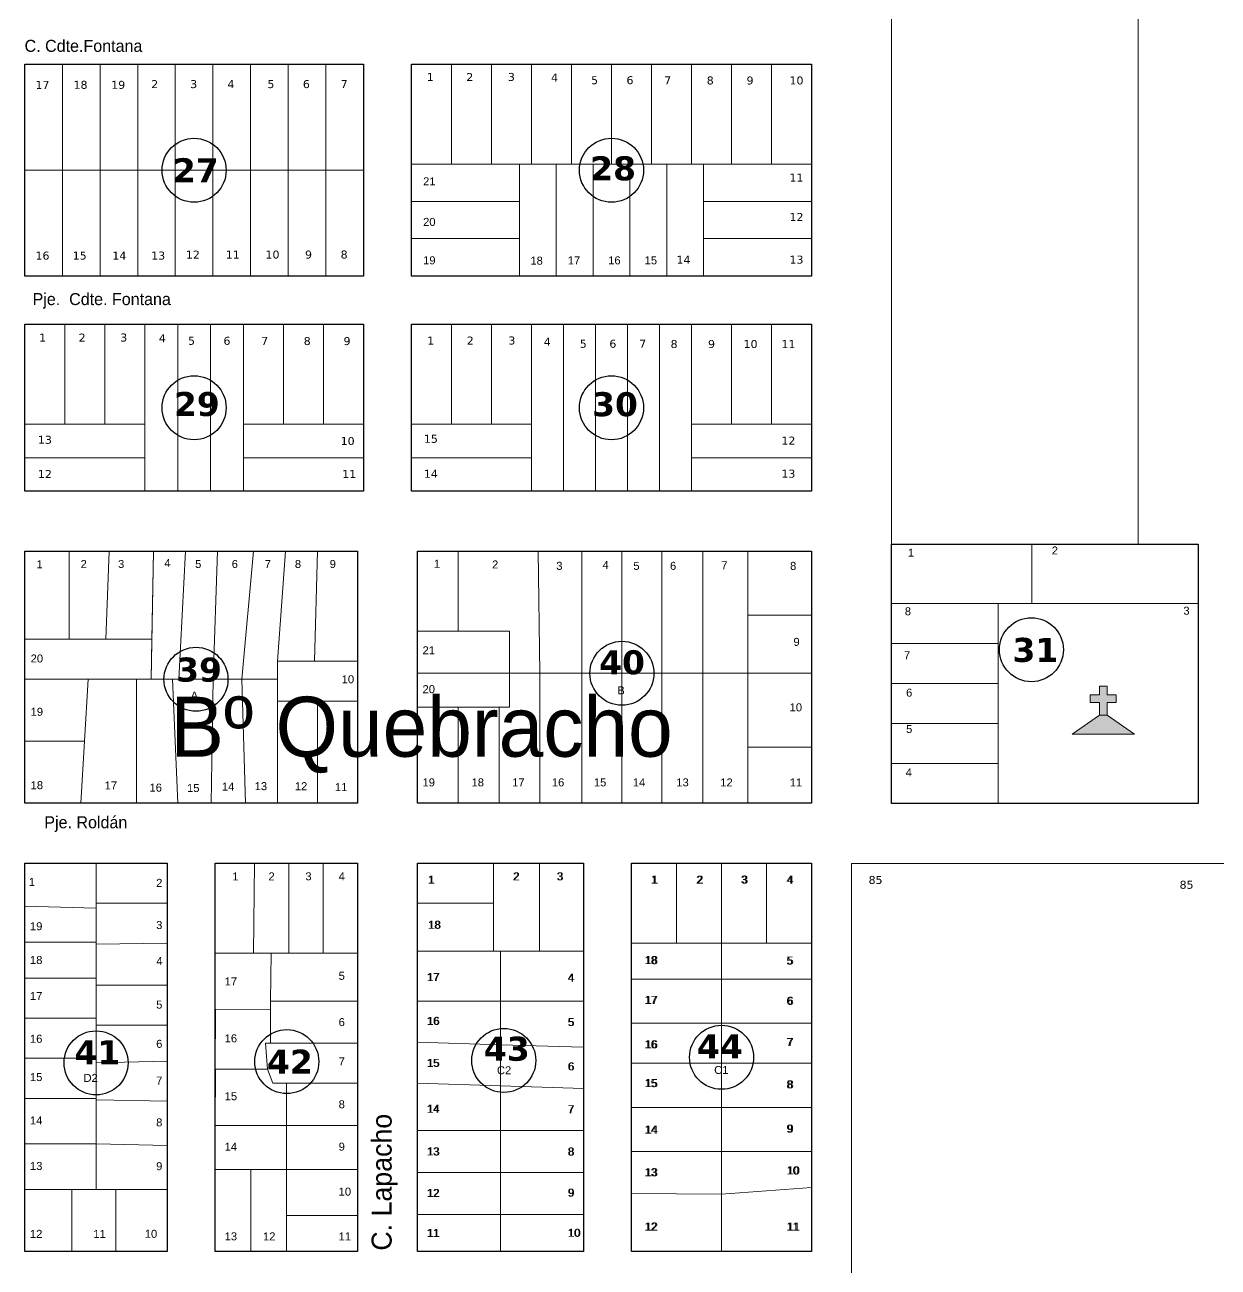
# Model space of a CAD drawing. Header units: millimetres. Extents: x 0 to 6558, y 60 to 10727.
# Drawn here: x 2370 to 2668.2, y 6726.2 to 7036.7 of the extents above; entities that cross this region are included whole.
import ezdxf

# ---------------------------------------------------------------- set-up
doc = ezdxf.new("R2010")
doc.units = ezdxf.units.MM
for name, color, linetype, lineweight in [('0 NOMBRE DE BARRIOS', 251, 'Continuous', 35), ('0 N° DE PARCELA', 255, 'Continuous', 25), ('0 SIG - PARCELAS', 252, 'Continuous', 18), ('EQUIPAMIENTOS', 10, 'Continuous', 18)]:
    doc.layers.add(name, color=color, linetype=linetype, lineweight=lineweight)
for name, color, linetype in [('0 NOMBRE DE CALLES', 255, 'Continuous'), ('0 N° DE MANZANA', 255, 'Continuous'), ('0 SIG - MANZANAS', 253, 'Continuous')]:
    doc.layers.add(name, color=color, linetype=linetype)
doc.styles.get("Standard").update_dxf_attribs({"font": 'arial.ttf'})
doc.styles.add('STYLE1', font='arial.ttf')

# ---------------------------------------------------------------- blocks, each defined once
blk = doc.blocks.new('IGLESIA')
at = {"linetype": 'Continuous'}
for points in [[(-4.8, 49.2), (-16.3, 49.2), (-16.3, 39.6), (-4.8, 39.6), (-4.8, 24), (4.8, 24), (4.8, 39.6), (16.3, 39.6), (16.3, 49.2), (4.8, 49.2), (4.8, 60), (-4.8, 60)], [(4.8, 24), (-4.8, 24), (-39, 0), (39, 0)]]:
    blk.add_hatch(color=256, dxfattribs=at).paths.add_polyline_path(points)
for p, q in [((-16.3, 49.2), (-16.3, 39.6)), ((-4.8, 49.2), (-16.3, 49.2)), ((-4.8, 60), (-4.8, 49.2)), ((-4.8, 60), (4.8, 60)), ((4.8, 60), (4.8, 49.2)), ((4.8, 49.2), (16.3, 49.2)), ((16.3, 49.2), (16.3, 39.6)), ((-4.8, 39.6), (-16.3, 39.6)), ((-4.8, 39.6), (-4.8, 24)), ((4.8, 39.6), (16.3, 39.6)), ((4.8, 39.6), (4.8, 24)), ((-4.8, 24), (-39, 0)), ((-4.8, 24), (4.8, 24)), ((4.8, 24), (39, 0)), ((-39, 0), (39, 0))]:
    blk.add_line(p, q, dxfattribs=at)

msp = doc.modelspace()

# ---------------------------------------------------------------- linework, layer by layer
at = {"layer": '0 N° DE MANZANA'}
for centre in [(2412.279, 7000.355), (2516.579, 7000.355), (2412.279, 6940.98), (2516.579, 6940.98), (2621.512, 6880.503), (2519.179, 6874.605), (2412.744, 6873.105), (2435.439, 6777.528), (2489.658, 6777.816), (2544.079, 6778.605), (2387.779, 6777.227)]:
    msp.add_circle(centre, 8, dxfattribs=at)
at = {"layer": '0 SIG - MANZANAS'}
for points in [[(2369.979, 7026.855), (2454.579, 7026.855), (2454.579, 6973.855), (2369.979, 6973.855)], [(2466.579, 7026.855), (2566.579, 7026.855), (2566.579, 6973.855), (2466.579, 6973.855)], [(2369.979, 6961.855), (2454.579, 6961.855), (2454.579, 6920.105), (2369.979, 6920.105)], [(2466.579, 6961.855), (2566.579, 6961.855), (2566.579, 6920.105), (2466.579, 6920.105)], [(2663.179, 6842.085), (2586.579, 6842.085), (2586.579, 6906.885), (2663.179, 6906.885)], [(2586.579, 6906.885), (2663.179, 6906.885), (2663.179, 6842.085), (2586.579, 6842.085)], [(2369.979, 6905.105), (2453.079, 6905.105), (2453.079, 6842.105), (2369.979, 6842.105)], [(2468.079, 6905.105), (2566.579, 6905.105), (2566.579, 6842.105), (2468.079, 6842.105)], [(2369.979, 6827.105), (2405.579, 6827.105), (2405.579, 6730.105), (2369.979, 6730.105)], [(2417.579, 6827.105), (2453.079, 6827.105), (2453.079, 6730.105), (2417.579, 6730.105)], [(2468.079, 6827.105), (2509.579, 6827.105), (2509.579, 6730.105), (2468.079, 6730.105)], [(2521.579, 6827.105), (2566.579, 6827.105), (2566.579, 6730.105), (2521.579, 6730.105)]]:
    msp.add_lwpolyline(points, close=True, dxfattribs=at)
at = {"layer": '0 SIG - PARCELAS'}
for points in [[(2586.579, 7044.785), (2648.179, 7044.785), (2648.179, 6906.885), (2586.579, 6906.885)], [(2369.979, 7000.355), (2379.379, 7000.355), (2379.379, 7026.855), (2369.979, 7026.855)], [(2369.979, 7026.855), (2379.379, 7026.855), (2379.379, 7000.355), (2369.979, 7000.355)], [(2379.379, 7000.355), (2388.779, 7000.355), (2388.779, 7026.855), (2379.379, 7026.855)], [(2379.379, 7026.855), (2388.779, 7026.855), (2388.779, 7000.355), (2379.379, 7000.355)], [(2388.779, 7000.355), (2398.179, 7000.355), (2398.179, 7026.855), (2388.779, 7026.855)], [(2388.779, 7026.855), (2398.179, 7026.855), (2398.179, 7000.355), (2388.779, 7000.355)], [(2398.179, 7026.855), (2407.579, 7026.855), (2407.579, 7000.355), (2398.179, 7000.355)], [(2407.579, 7026.855), (2416.979, 7026.855), (2416.979, 7000.355), (2407.579, 7000.355)], [(2416.979, 7026.855), (2426.379, 7026.855), (2426.379, 7000.355), (2416.979, 7000.355)], [(2426.379, 7026.855), (2435.779, 7026.855), (2435.779, 7000.355), (2426.379, 7000.355)], [(2435.779, 7026.855), (2445.179, 7026.855), (2445.179, 7000.355), (2435.779, 7000.355)], [(2445.179, 7026.855), (2454.579, 7026.855), (2454.579, 7000.355), (2445.179, 7000.355)], [(2466.579, 7026.855), (2476.579, 7026.855), (2476.579, 7001.855), (2466.579, 7001.855)], [(2476.579, 7026.855), (2486.579, 7026.855), (2486.579, 7001.855), (2476.579, 7001.855)], [(2486.579, 7026.855), (2496.579, 7026.855), (2496.579, 7001.855), (2486.579, 7001.855)], [(2496.579, 7026.855), (2506.579, 7026.855), (2506.579, 7001.855), (2496.579, 7001.855)], [(2506.579, 7026.855), (2516.579, 7026.855), (2516.579, 7001.855), (2506.579, 7001.855)], [(2516.579, 7026.855), (2526.579, 7026.855), (2526.579, 7001.855), (2516.579, 7001.855)], [(2526.579, 7026.855), (2536.579, 7026.855), (2536.579, 7001.855), (2526.579, 7001.855)], [(2536.579, 7026.855), (2546.579, 7026.855), (2546.579, 7001.855), (2536.579, 7001.855)], [(2546.579, 7026.855), (2556.579, 7026.855), (2556.579, 7001.855), (2546.579, 7001.855)], [(2556.579, 7026.855), (2566.579, 7026.855), (2566.579, 7001.855), (2556.579, 7001.855)], [(2369.979, 6973.855), (2379.379, 6973.855), (2379.379, 7000.355), (2369.979, 7000.355)], [(2369.979, 7000.355), (2379.379, 7000.355), (2379.379, 6973.855), (2369.979, 6973.855)], [(2379.379, 6973.855), (2388.779, 6973.855), (2388.779, 7000.355), (2379.379, 7000.355)], [(2379.379, 7000.355), (2388.779, 7000.355), (2388.779, 6973.855), (2379.379, 6973.855)], [(2388.779, 6973.855), (2398.179, 6973.855), (2398.179, 7000.355), (2388.779, 7000.355)], [(2388.779, 7000.355), (2398.179, 7000.355), (2398.179, 6973.855), (2388.779, 6973.855)], [(2398.179, 7000.355), (2407.579, 7000.355), (2407.579, 6973.855), (2398.179, 6973.855)], [(2407.579, 7000.355), (2416.979, 7000.355), (2416.979, 6973.855), (2407.579, 6973.855)], [(2416.979, 7000.355), (2426.379, 7000.355), (2426.379, 6973.855), (2416.979, 6973.855)], [(2426.379, 7000.355), (2435.779, 7000.355), (2435.779, 6973.855), (2426.379, 6973.855)], [(2435.779, 7000.355), (2445.179, 7000.355), (2445.179, 6973.855), (2435.779, 6973.855)], [(2445.179, 7000.355), (2454.579, 7000.355), (2454.579, 6973.855), (2445.179, 6973.855)], [(2466.579, 7001.855), (2493.579, 7001.855), (2493.579, 6992.555), (2466.579, 6992.555)], [(2493.579, 7001.855), (2502.779, 7001.855), (2502.779, 6973.855), (2493.579, 6973.855)], [(2502.779, 7001.855), (2511.979, 7001.855), (2511.979, 6973.855), (2502.779, 6973.855)], [(2511.979, 7001.855), (2521.179, 7001.855), (2521.179, 6973.855), (2511.979, 6973.855)], [(2521.179, 7001.855), (2530.379, 7001.855), (2530.379, 6973.855), (2521.179, 6973.855)], [(2530.379, 7001.855), (2539.579, 7001.855), (2539.579, 6973.855), (2530.379, 6973.855)], [(2539.579, 7001.855), (2566.579, 7001.855), (2566.579, 6992.555), (2539.579, 6992.555)], [(2466.579, 6992.555), (2493.579, 6992.555), (2493.579, 6983.255), (2466.579, 6983.255)], [(2539.579, 6992.555), (2566.579, 6992.555), (2566.579, 6983.255), (2539.579, 6983.255)], [(2466.579, 6983.255), (2493.579, 6983.255), (2493.579, 6973.855), (2466.579, 6973.855)], [(2539.579, 6983.255), (2566.579, 6983.255), (2566.579, 6973.855), (2539.579, 6973.855)], [(2369.979, 6961.855), (2379.979, 6961.855), (2379.979, 6936.855), (2369.979, 6936.855)], [(2379.979, 6961.855), (2389.979, 6961.855), (2389.979, 6936.855), (2379.979, 6936.855)], [(2389.979, 6961.855), (2399.979, 6961.855), (2399.979, 6936.855), (2389.979, 6936.855)], [(2399.979, 6961.855), (2408.179, 6961.855), (2408.179, 6920.105), (2399.979, 6920.105)], [(2408.179, 6961.855), (2416.379, 6961.855), (2416.379, 6920.105), (2408.179, 6920.105)], [(2416.379, 6961.855), (2424.579, 6961.855), (2424.579, 6920.105), (2416.379, 6920.105)], [(2424.579, 6961.855), (2434.579, 6961.855), (2434.579, 6936.855), (2424.579, 6936.855)], [(2434.579, 6961.855), (2444.579, 6961.855), (2444.579, 6936.855), (2434.579, 6936.855)], [(2444.579, 6961.855), (2454.579, 6961.855), (2454.579, 6936.855), (2444.579, 6936.855)], [(2466.579, 6961.855), (2476.579, 6961.855), (2476.579, 6936.855), (2466.579, 6936.855)], [(2476.579, 6961.855), (2486.579, 6961.855), (2486.579, 6936.855), (2476.579, 6936.855)], [(2486.579, 6961.855), (2496.579, 6961.855), (2496.579, 6936.855), (2486.579, 6936.855)], [(2496.579, 6961.855), (2504.579, 6961.855), (2504.579, 6920.105), (2496.579, 6920.105)], [(2504.579, 6961.855), (2512.579, 6961.855), (2512.579, 6920.105), (2504.579, 6920.105)], [(2512.579, 6961.855), (2520.579, 6961.855), (2520.579, 6920.105), (2512.579, 6920.105)], [(2520.579, 6961.855), (2528.579, 6961.855), (2528.579, 6920.105), (2520.579, 6920.105)], [(2528.579, 6961.855), (2536.579, 6961.855), (2536.579, 6920.105), (2528.579, 6920.105)], [(2536.579, 6961.855), (2546.579, 6961.855), (2546.579, 6936.855), (2536.579, 6936.855)], [(2546.579, 6961.855), (2556.579, 6961.855), (2556.579, 6936.855), (2546.579, 6936.855)], [(2556.579, 6961.855), (2566.579, 6961.855), (2566.579, 6936.855), (2556.579, 6936.855)], [(2369.979, 6936.855), (2399.979, 6936.855), (2399.979, 6928.455), (2369.979, 6928.455)], [(2424.579, 6936.855), (2454.579, 6936.855), (2454.579, 6928.455), (2424.579, 6928.455)], [(2466.579, 6936.855), (2496.579, 6936.855), (2496.579, 6928.455), (2466.579, 6928.455)], [(2536.579, 6936.855), (2566.579, 6936.855), (2566.579, 6928.455), (2536.579, 6928.455)], [(2369.979, 6928.455), (2399.979, 6928.455), (2399.979, 6920.105), (2369.979, 6920.105)], [(2424.579, 6928.455), (2454.579, 6928.455), (2454.579, 6920.105), (2424.579, 6920.105)], [(2466.579, 6928.455), (2496.579, 6928.455), (2496.579, 6920.105), (2466.579, 6920.105)], [(2536.579, 6928.455), (2566.579, 6928.455), (2566.579, 6920.105), (2536.579, 6920.105)], [(2586.579, 6892.085), (2621.579, 6892.085), (2621.579, 6906.885), (2586.579, 6906.885)], [(2621.579, 6892.085), (2663.179, 6892.085), (2663.179, 6906.885), (2621.579, 6906.885)], [(2478.279, 6885.105), (2468.079, 6885.105), (2468.079, 6905.105), (2478.279, 6905.105)], [(2509.179, 6874.605), (2498.679, 6874.605), (2498.279, 6905.105), (2509.179, 6905.105)], [(2519.179, 6905.105), (2509.179, 6905.105), (2509.179, 6874.605), (2519.179, 6874.605)], [(2529.179, 6874.605), (2519.179, 6874.605), (2519.179, 6905.105), (2529.179, 6905.105)], [(2539.429, 6905.105), (2529.179, 6905.105), (2529.179, 6874.605), (2539.429, 6874.605)], [(2539.429, 6874.605), (2550.679, 6874.605), (2550.679, 6905.105), (2539.429, 6905.105)], [(2550.679, 6889.105), (2566.579, 6889.105), (2566.579, 6905.105), (2550.679, 6905.105)], [(2586.579, 6882.085), (2613.179, 6882.085), (2613.179, 6892.085), (2586.579, 6892.085)], [(2613.179, 6892.085), (2663.179, 6892.085), (2663.179, 6842.085), (2613.179, 6842.085)], [(2550.679, 6889.105), (2566.579, 6889.105), (2566.579, 6874.605), (2550.679, 6874.605)], [(2468.079, 6885.105), (2491.079, 6885.105), (2491.079, 6874.605), (2468.079, 6874.605)], [(2586.579, 6872.085), (2613.179, 6872.085), (2613.179, 6882.085), (2586.579, 6882.085)], [(2433.079, 6877.605), (2453.079, 6877.605), (2453.079, 6867.605), (2433.079, 6867.605)], [(2491.079, 6874.605), (2468.079, 6874.605), (2468.079, 6866.105), (2491.079, 6866.105)], [(2509.179, 6874.605), (2498.679, 6874.605), (2498.679, 6842.105), (2509.179, 6842.105)], [(2509.179, 6842.105), (2519.179, 6842.105), (2519.179, 6874.605), (2509.179, 6874.605)], [(2529.179, 6874.605), (2519.179, 6874.605), (2519.179, 6842.105), (2529.179, 6842.105)], [(2529.179, 6874.605), (2539.429, 6874.605), (2539.429, 6842.105), (2529.179, 6842.105)], [(2550.679, 6874.605), (2539.429, 6874.605), (2539.429, 6842.105), (2550.679, 6842.105)], [(2566.579, 6874.605), (2550.679, 6874.605), (2550.679, 6856.105), (2566.579, 6856.105)], [(2586.579, 6862.085), (2613.179, 6862.085), (2613.179, 6872.085), (2586.579, 6872.085)], [(2443.079, 6867.605), (2433.079, 6867.605), (2433.079, 6842.105), (2443.079, 6842.105)], [(2453.079, 6842.105), (2443.079, 6842.105), (2443.079, 6867.605), (2453.079, 6867.605)], [(2478.279, 6866.105), (2468.079, 6866.105), (2468.079, 6842.105), (2478.279, 6842.105)], [(2478.279, 6866.105), (2488.479, 6866.105), (2488.479, 6842.105), (2478.279, 6842.105)], [(2586.579, 6852.085), (2613.179, 6852.085), (2613.179, 6862.085), (2586.579, 6862.085)], [(2550.679, 6856.105), (2566.579, 6856.105), (2566.579, 6842.105), (2550.679, 6842.105)], [(2586.579, 6842.085), (2613.179, 6842.085), (2613.179, 6852.085), (2586.579, 6852.085)], [(2369.979, 6827.105), (2387.779, 6827.105), (2387.779, 6815.855), (2369.993, 6816.354)], [(2387.779, 6817.105), (2405.579, 6817.105), (2405.579, 6827.105), (2387.779, 6827.105)], [(2417.579, 6827.105), (2427.339, 6827.102), (2427.079, 6804.605), (2417.579, 6804.605)], [(2427.339, 6827.105), (2435.919, 6827.105), (2435.919, 6804.605), (2427.079, 6804.605)], [(2435.919, 6804.605), (2444.499, 6804.605), (2444.499, 6827.105), (2435.919, 6827.105)], [(2444.499, 6827.105), (2453.079, 6827.105), (2453.079, 6804.605), (2444.499, 6804.605)], [(2468.079, 6827.105), (2487.079, 6827.105), (2487.079, 6817.105), (2468.079, 6817.105)], [(2487.079, 6805.105), (2498.579, 6805.105), (2498.579, 6827.105), (2487.079, 6827.105)], [(2498.579, 6827.105), (2509.579, 6827.105), (2509.579, 6805.105), (2498.579, 6805.105)], [(2521.579, 6827.105), (2532.829, 6827.105), (2532.829, 6807.105), (2521.579, 6807.105)], [(2532.829, 6807.105), (2544.079, 6807.105), (2544.079, 6827.105), (2532.829, 6827.105)], [(2544.079, 6827.105), (2555.329, 6827.105), (2555.329, 6807.105), (2544.079, 6807.105)], [(2555.329, 6807.105), (2566.579, 6807.105), (2566.579, 6827.105), (2555.329, 6827.105)], [(2576.579, 6617.105), (2673.179, 6652.105), (2673.179, 6827.085), (2576.579, 6827.085)], [(2405.579, 6817.105), (2387.779, 6817.105), (2387.779, 6806.855), (2405.579, 6807.105)], [(2487.079, 6817.105), (2468.079, 6817.105), (2468.079, 6805.105), (2487.079, 6805.105)], [(2369.979, 6816.355), (2387.779, 6815.855), (2387.779, 6807.355), (2369.979, 6807.355)], [(2369.979, 6807.355), (2387.779, 6807.355), (2387.779, 6798.355), (2369.979, 6798.355)], [(2387.779, 6806.855), (2405.575, 6807.105), (2405.579, 6796.605), (2387.779, 6796.605)], [(2453.079, 6804.605), (2431.539, 6804.605), (2431.389, 6792.605), (2453.079, 6792.605)], [(2488.829, 6792.605), (2468.079, 6792.605), (2468.079, 6805.105), (2488.829, 6805.105)], [(2509.579, 6805.105), (2488.829, 6805.105), (2488.829, 6792.605), (2509.579, 6792.605)], [(2544.079, 6798.105), (2521.579, 6798.105), (2521.579, 6807.105), (2544.079, 6807.105)], [(2566.579, 6807.105), (2544.079, 6807.105), (2544.079, 6798.105), (2566.579, 6798.105)], [(2369.979, 6798.355), (2387.779, 6798.355), (2387.779, 6788.355), (2369.979, 6788.355)], [(2521.579, 6798.105), (2544.079, 6798.105), (2544.079, 6787.105), (2521.579, 6787.105)], [(2544.079, 6787.105), (2566.579, 6787.105), (2566.579, 6798.105), (2544.079, 6798.105)], [(2387.779, 6796.605), (2405.579, 6796.605), (2405.579, 6786.605), (2387.779, 6786.605)], [(2468.079, 6792.605), (2488.829, 6792.605), (2488.829, 6781.73), (2468.079, 6782.355)], [(2488.829, 6781.73), (2509.579, 6781.105), (2509.579, 6792.605), (2488.829, 6792.605)], [(2387.779, 6788.355), (2369.979, 6788.355), (2369.979, 6778.355), (2387.779, 6778.355)], [(2387.779, 6786.605), (2405.579, 6786.605), (2405.579, 6777.607), (2387.779, 6777.227)], [(2521.579, 6787.105), (2544.079, 6787.105), (2544.079, 6777.105), (2521.579, 6777.105)], [(2566.579, 6787.105), (2544.079, 6787.105), (2544.079, 6777.105), (2566.579, 6777.105)], [(2468.079, 6782.355), (2488.829, 6781.73), (2488.829, 6771.455), (2468.079, 6772.105)], [(2488.829, 6771.455), (2509.579, 6770.805), (2509.579, 6781.105), (2488.829, 6781.73)], [(2369.979, 6778.355), (2387.779, 6778.355), (2387.779, 6768.355), (2369.979, 6768.355)], [(2405.579, 6767.607), (2387.779, 6767.987), (2387.779, 6777.227), (2405.579, 6777.607)], [(2544.079, 6766.105), (2521.579, 6766.105), (2521.579, 6777.105), (2544.079, 6777.105)], [(2544.079, 6777.105), (2566.579, 6777.105), (2566.579, 6766.105), (2544.079, 6766.105)], [(2435.329, 6761.605), (2453.079, 6761.605), (2453.079, 6772.105), (2435.329, 6772.105)], [(2468.079, 6772.105), (2488.829, 6771.455), (2488.829, 6760.305), (2468.079, 6760.305)], [(2488.829, 6760.305), (2509.579, 6760.305), (2509.579, 6770.805), (2488.829, 6771.455)], [(2369.979, 6768.355), (2387.779, 6768.355), (2387.779, 6756.985), (2369.979, 6756.985)], [(2387.779, 6767.987), (2405.579, 6767.607), (2405.579, 6756.605), (2387.779, 6756.985)], [(2521.579, 6766.105), (2544.079, 6766.105), (2544.079, 6755.105), (2521.579, 6755.105)], [(2544.079, 6755.105), (2566.579, 6755.105), (2566.579, 6766.105), (2544.079, 6766.105)], [(2435.329, 6750.605), (2417.579, 6750.605), (2417.579, 6761.605), (2435.329, 6761.605)], [(2453.079, 6761.605), (2435.329, 6761.605), (2435.329, 6750.605), (2453.079, 6750.605)], [(2468.079, 6760.305), (2488.829, 6760.305), (2488.829, 6749.805), (2468.079, 6749.805)], [(2488.829, 6749.805), (2509.579, 6749.805), (2509.579, 6760.305), (2488.829, 6760.305)], [(2369.979, 6756.985), (2387.779, 6756.985), (2387.779, 6745.605), (2369.979, 6745.605)], [(2521.579, 6755.105), (2544.079, 6755.105), (2544.064, 6744.405), (2521.579, 6744.605)], [(2544.079, 6755.105), (2566.579, 6755.105), (2566.579, 6746.105), (2544.064, 6744.405)], [(2417.579, 6750.605), (2426.459, 6750.605), (2426.459, 6730.105), (2417.579, 6730.105)], [(2435.329, 6750.605), (2426.459, 6750.605), (2426.459, 6730.105), (2435.329, 6730.105)], [(2435.329, 6739.105), (2453.079, 6739.105), (2453.079, 6750.605), (2435.329, 6750.605)], [(2488.829, 6749.805), (2468.079, 6749.805), (2468.079, 6739.305), (2488.829, 6739.305)], [(2509.579, 6739.305), (2488.829, 6739.305), (2488.829, 6749.805), (2509.579, 6749.805)], [(2369.979, 6745.605), (2381.729, 6745.605), (2381.729, 6730.105), (2369.979, 6730.105)], [(2381.729, 6745.605), (2392.729, 6745.605), (2392.729, 6730.105), (2381.729, 6730.105)], [(2392.729, 6730.105), (2405.579, 6730.105), (2405.579, 6745.605), (2392.729, 6745.605)], [(2544.079, 6730.105), (2566.579, 6730.105), (2566.579, 6746.105), (2544.064, 6744.405)], [(2521.579, 6730.105), (2544.079, 6730.105), (2544.064, 6744.405), (2521.581, 6744.605)], [(2453.079, 6739.105), (2435.329, 6739.105), (2435.329, 6730.105), (2453.079, 6730.105)], [(2468.079, 6739.305), (2488.829, 6739.305), (2488.829, 6730.105), (2468.079, 6730.105)], [(2488.829, 6730.105), (2509.579, 6730.105), (2509.579, 6739.305), (2488.829, 6739.305)]]:
    msp.add_lwpolyline(points, close=True, dxfattribs=at)
for points in [[(2381.089, 6905.105), (2369.979, 6905.105), (2369.979, 6883.105), (2381.089, 6883.105), (2381.089, 6905.105)], [(2381.089, 6905.105), (2391.089, 6905.105), (2390.199, 6883.105), (2381.089, 6883.105), (2381.089, 6905.105)], [(2391.089, 6905.105), (2402.089, 6905.105), (2401.711, 6883.105), (2390.199, 6883.105), (2391.089, 6905.105)], [(2402.089, 6905.105), (2410.089, 6905.105), (2408.419, 6873.105), (2401.539, 6873.105), (2402.089, 6905.105)], [(2410.089, 6905.105), (2418.079, 6905.105), (2417.069, 6873.105), (2408.419, 6873.105), (2410.089, 6905.105)], [(2418.079, 6905.105), (2427.079, 6905.105), (2424.169, 6873.105), (2417.069, 6873.105), (2418.079, 6905.105)], [(2427.079, 6905.105), (2435.079, 6905.105), (2433.079, 6877.605), (2433.079, 6873.105), (2424.169, 6873.105), (2427.079, 6905.105)], [(2435.079, 6905.105), (2443.079, 6905.105), (2442.339, 6877.605), (2433.079, 6877.605), (2435.079, 6905.105)], [(2443.079, 6905.105), (2453.079, 6905.105), (2453.079, 6877.605), (2442.339, 6877.605), (2443.079, 6905.105)], [(2478.279, 6905.105), (2498.279, 6905.105), (2498.679, 6874.605), (2491.079, 6874.605), (2491.079, 6885.105), (2478.279, 6885.105), (2478.279, 6905.105)], [(2369.979, 6873.105), (2401.539, 6873.105), (2401.711, 6883.105), (2369.979, 6883.105), (2369.979, 6873.105)], [(2369.979, 6873.105), (2385.779, 6873.105), (2384.879, 6857.605), (2369.979, 6857.605), (2369.979, 6873.605)], [(2397.879, 6842.105), (2397.879, 6873.105), (2385.779, 6873.105), (2383.979, 6842.105), (2397.879, 6842.105)], [(2408.229, 6842.105), (2406.909, 6873.105), (2397.879, 6873.105), (2397.879, 6842.105), (2408.229, 6842.105)], [(2416.529, 6842.105), (2417.069, 6873.105), (2406.909, 6873.105), (2408.229, 6842.105), (2416.529, 6842.105)], [(2416.529, 6842.105), (2425.079, 6842.105), (2424.169, 6873.105), (2417.069, 6873.105), (2416.529, 6842.105), (2425.079, 6842.105)], [(2425.079, 6842.105), (2433.079, 6842.105), (2433.079, 6873.105), (2424.169, 6873.105), (2425.079, 6842.105), (2433.079, 6842.105)], [(2491.079, 6874.605), (2498.679, 6874.605), (2498.679, 6842.105), (2488.479, 6842.105), (2488.479, 6866.105), (2491.079, 6866.105), (2491.079, 6874.605), (2498.679, 6874.605)], [(2369.979, 6857.605), (2384.879, 6857.605), (2383.979, 6842.105), (2369.979, 6842.105), (2369.979, 6857.605), (2384.879, 6857.605)], [(2431.389, 6792.605), (2431.539, 6804.605), (2417.579, 6804.605), (2417.579, 6790.605), (2431.387, 6790.592), (2431.389, 6792.605)], [(2431.389, 6792.605), (2453.079, 6792.605), (2453.079, 6782.105), (2431.379, 6782.105), (2431.387, 6790.592), (2431.387, 6792.605)], [(2417.579, 6790.605), (2431.387, 6790.592), (2431.379, 6782.104), (2430.079, 6782.105), (2430.629, 6775.605), (2417.579, 6775.605), (2417.593, 6790.605)], [(2453.079, 6782.105), (2453.079, 6772.105), (2431.909, 6772.105), (2430.629, 6775.605), (2430.079, 6782.105), (2431.379, 6782.104), (2453.079, 6782.104)], [(2417.593, 6775.605), (2430.629, 6775.605), (2431.909, 6772.105), (2435.329, 6772.105), (2435.329, 6761.605), (2417.579, 6761.605), (2417.593, 6775.605)], [(2387.779, 6756.985), (2405.579, 6756.605), (2405.579, 6745.605), (2387.779, 6745.605), (2387.779, 6756.985)]]:
    msp.add_lwpolyline(points, dxfattribs=at)

# ---------------------------------------------------------------- block references
at = {"layer": 'EQUIPAMIENTOS', "linetype": 'Continuous', "xscale": 0.2000000000007276, "yscale": 0.2000000000007276, "zscale": 0.2000000000007276}
msp.add_blockref('IGLESIA', (2639.473, 6859.357), dxfattribs=at)

# ---------------------------------------------------------------- texts
at = {"layer": '0 NOMBRE DE BARRIOS', "linetype": 'Continuous', "lineweight": 25, "insert": (2469.113, 6859.193), "char_height": 15, "width": 338.88889, "attachment_point": 5}
msp.add_mtext('{\\fBankGothic Lt BT|b0|i0|c0|p34;Bº Quebracho}', dxfattribs=at)
at = {"layer": '0 NOMBRE DE CALLES', "color": 4, "linetype": 'Continuous', "char_height": 3, "width": 783.33333, "attachment_point": 4}
for s, insert in [('\\pt9.9999;{\\fBankGothic Lt BT|b0|i0|c0|p34;\\C256;C. Cdte.Fontana}', (2369.912, 7031.432)), ('\\pt9.9999;{\\fBankGothic Lt BT|b0|i0|c0|p34;\\C256;Pje.  Cdte. Fontana}', (2371.906, 6967.695)), ('\\pt9.9999;{\\fBankGothic Lt BT|b0|i0|c0|p34;\\C256;Pje. Roldán}', (2374.843, 6836.912))]:
    msp.add_mtext(s, dxfattribs=dict(at, insert=insert))
at = {"layer": '0 NOMBRE DE CALLES', "insert": (2459.89, 6730.282), "char_height": 5, "width": 783.33333, "attachment_point": 4, "rotation": 90}
msp.add_mtext('\\pt10;{\\fBankGothic Lt BT|b0|i0|c0|p34;C. Lapacho}', dxfattribs=at)
at = {"layer": '0 N° DE MANZANA', "char_height": 6, "width": 338.88889, "attachment_point": 4}
for s, insert in [('{\\fVerdana|b1|i0|c0|p34;27}', (2406.96, 7000.355)), ('{\\fVerdana|b1|i0|c0|p34;28}', (2511.248, 7000.781)), ('{\\fVerdana|b1|i0|c0|p34;29}', (2407.231, 6941.87)), ('{\\fVerdana|b1|i0|c0|p34;30}', (2511.721, 6941.817)), ('{\\fVerdana|b1|i0|c0|p34;31}', (2616.784, 6880.4)), ('{\\fVerdana|b1|i0|c0|p34;40}', (2513.482, 6877.304)), ('{\\fVerdana|b1|i0|c0|p34;39}', (2407.781, 6875.479)), ('{\\fVerdana|b1|i0|c0|p34;41}', (2382.367, 6779.877)), ('{\\fVerdana|b1|i0|c0|p34;43}', (2484.695, 6780.7)), ('{\\fVerdana|b1|i0|c0|p34;44}', (2537.943, 6781.362)), ('{\\fVerdana|b1|i0|c0|p34;42}', (2430.476, 6777.528))]:
    msp.add_mtext(s, dxfattribs=dict(at, insert=insert))
at = {"layer": '0 N° DE PARCELA', "char_height": 2, "attachment_point": 4, "style": 'STYLE1'}
for s, insert in [('\\pt6;{\\fVerdana|b0|i0|c0|p34;1}', (2470.414, 7023.657)), ('\\pt6;{\\fVerdana|b0|i0|c0|p34;2}', (2480.292, 7023.657)), ('\\pt6;{\\fVerdana|b0|i0|c0|p34;3}', (2490.689, 7023.657)), ('\\pt6;{\\fVerdana|b0|i0|c0|p34;17}', (2372.633, 7021.694)), ('\\pt6;{\\fVerdana|b0|i0|c0|p34;18}', (2382.151, 7021.694)), ('\\pt6;{\\fVerdana|b0|i0|c0|p34;19}', (2391.577, 7021.694)), ('\\pt6;{\\fVerdana|b0|i0|c0|p34;2}', (2401.555, 7021.878)), ('\\pt6;{\\fVerdana|b0|i0|c0|p34;3}', (2411.311, 7021.878)), ('\\pt6;{\\fVerdana|b0|i0|c0|p34;4}', (2420.601, 7021.878)), ('\\pt6;{\\fVerdana|b0|i0|c0|p34;5}', (2430.596, 7021.878)), ('\\pt6;{\\fVerdana|b0|i0|c0|p34;6}', (2439.455, 7021.878)), ('\\pt6;{\\fVerdana|b0|i0|c0|p34;7}', (2448.891, 7021.878)), ('\\pt6;{\\fVerdana|b0|i0|c0|p34;4}', (2501.468, 7023.506)), ('\\pt6;{\\fVerdana|b0|i0|c0|p34;5}', (2511.464, 7022.85)), ('\\pt6;{\\fVerdana|b0|i0|c0|p34;6}', (2520.323, 7022.85)), ('\\pt6;{\\fVerdana|b0|i0|c0|p34;7}', (2529.759, 7022.85)), ('\\pt6;{\\fVerdana|b0|i0|c0|p34;8}', (2540.378, 7022.78)), ('\\pt6;{\\fVerdana|b0|i0|c0|p34;9}', (2550.336, 7022.78)), ('\\pt6;{\\fVerdana|b0|i0|c0|p34;10}', (2561.055, 7022.78)), ('21', (2469.501, 6997.582)), ('\\pt6;{\\fVerdana|b0|i0|c0|p34;11}', (2561.055, 6998.521)), ('20', (2469.501, 6987.427)), ('\\pt6;{\\fVerdana|b0|i0|c0|p34;12}', (2561.055, 6988.665)), ('\\pt6;{\\fVerdana|b0|i0|c0|p34;16}', (2372.633, 6979.001)), ('\\pt6;{\\fVerdana|b0|i0|c0|p34;15}', (2381.93, 6979.001)), ('\\pt6;{\\fVerdana|b0|i0|c0|p34;14}', (2391.846, 6979.001)), ('\\pt6;{\\fVerdana|b0|i0|c0|p34;13}', (2401.555, 6979.001)), ('\\pt6;{\\fVerdana|b0|i0|c0|p34;12}', (2410.224, 6979.263)), ('\\pt6;{\\fVerdana|b0|i0|c0|p34;11}', (2420.175, 6979.263)), ('\\pt6;{\\fVerdana|b0|i0|c0|p34;10}', (2430.108, 6979.263)), ('\\pt6;{\\fVerdana|b0|i0|c0|p34;9}', (2439.985, 6979.263)), ('\\pt6;{\\fVerdana|b0|i0|c0|p34;8}', (2448.891, 6979.263)), ('19', (2469.501, 6977.822)), ('18', (2496.312, 6977.74)), ('17', (2505.645, 6977.822)), ('16', (2515.755, 6977.822)), ('15', (2524.859, 6977.822)), ('\\pt6;{\\fVerdana|b0|i0|c0|p34;14}', (2532.83, 6977.985)), ('\\pt6;{\\fVerdana|b0|i0|c0|p34;13}', (2561.055, 6977.985)), ('\\pt6;{\\fVerdana|b0|i0|c0|p34;1}', (2373.537, 6958.516)), ('\\pt6;{\\fVerdana|b0|i0|c0|p34;2}', (2383.415, 6958.516)), ('\\pt6;{\\fVerdana|b0|i0|c0|p34;3}', (2393.813, 6958.516)), ('\\pt6;{\\fVerdana|b0|i0|c0|p34;4}', (2403.467, 6958.365)), ('\\pt6;{\\fVerdana|b0|i0|c0|p34;5}', (2410.747, 6957.709)), ('\\pt6;{\\fVerdana|b0|i0|c0|p34;6}', (2419.607, 6957.709)), ('\\pt6;{\\fVerdana|b0|i0|c0|p34;7}', (2429.042, 6957.709)), ('\\pt6;{\\fVerdana|b0|i0|c0|p34;8}', (2439.661, 6957.64)), ('\\pt6;{\\fVerdana|b0|i0|c0|p34;9}', (2449.619, 6957.64)), ('\\pt6;{\\fVerdana|b0|i0|c0|p34;1}', (2470.532, 6957.775)), ('\\pt6;{\\fVerdana|b0|i0|c0|p34;2}', (2480.409, 6957.775)), ('\\pt6;{\\fVerdana|b0|i0|c0|p34;3}', (2490.807, 6957.775)), ('\\pt6;{\\fVerdana|b0|i0|c0|p34;4}', (2499.65, 6957.476)), ('\\pt6;{\\fVerdana|b0|i0|c0|p34;5}', (2508.64, 6956.969)), ('\\pt6;{\\fVerdana|b0|i0|c0|p34;6}', (2516.047, 6956.969)), ('\\pt6;{\\fVerdana|b0|i0|c0|p34;7}', (2523.493, 6956.969)), ('\\pt6;{\\fVerdana|b0|i0|c0|p34;8}', (2531.349, 6956.899)), ('\\pt6;{\\fVerdana|b0|i0|c0|p34;9}', (2540.699, 6956.899)), ('\\pt6;{\\fVerdana|b0|i0|c0|p34;10}', (2549.59, 6956.899)), ('\\pt6;{\\fVerdana|b0|i0|c0|p34;11}', (2559.039, 6956.899)), ('\\pt6;{\\fVerdana|b0|i0|c0|p34;13}', (2373.248, 6932.969)), ('\\pt6;{\\fVerdana|b0|i0|c0|p34;10}', (2448.899, 6932.652)), ('\\pt6;{\\fVerdana|b0|i0|c0|p34;15}', (2469.71, 6933.211)), ('\\pt6;{\\fVerdana|b0|i0|c0|p34;12}', (2559.039, 6932.769)), ('\\pt6;{\\fVerdana|b0|i0|c0|p34;12}', (2373.248, 6924.419)), ('\\pt6;{\\fVerdana|b0|i0|c0|p34;11}', (2449.299, 6924.419)), ('\\pt6;{\\fVerdana|b0|i0|c0|p34;14}', (2469.71, 6924.486)), ('\\pt6;{\\fVerdana|b0|i0|c0|p34;13}', (2559.039, 6924.486)), ('1', (2590.645, 6904.758)), ('2', (2626.596, 6905.305)), ('1', (2372.873, 6901.851)), ('2', (2383.913, 6901.917)), ('3', (2393.266, 6901.917)), ('4', (2404.833, 6902.166)), ('5', (2412.53, 6901.917)), ('6', (2421.686, 6901.917)), ('7', (2429.924, 6901.917)), ('8', (2437.457, 6901.917)), ('9', (2446.149, 6901.917)), ('1', (2472.189, 6901.996)), ('2', (2486.731, 6901.809)), ('3', (2502.78, 6901.453)), ('4', (2514.346, 6901.703)), ('5', (2522.043, 6901.453)), ('6', (2531.2, 6901.453)), ('7', (2544.004, 6901.605)), ('8', (2561.205, 6901.438)), ('8', (2589.878, 6890.083)), ('3', (2659.487, 6890.238)), ('9', (2562.055, 6882.444)), ('20', (2371.424, 6878.293)), ('21', (2469.358, 6880.351)), ('7', (2589.659, 6879.131)), ('10', (2449.152, 6873.1)), ('A', (2411.414, 6869.042)), ('20', (2469.358, 6870.615)), ('B', (2518.018, 6870.34)), ('6', (2590.201, 6869.759)), ('10', (2561.089, 6866.084)), ('{\\fArial|b0|i0|c238|p34;1}9', (2371.424, 6864.973)), ('5', (2590.201, 6860.669)), ('4', (2590.091, 6849.827)), ('{\\fArial|b0|i0|c238|p34;1}8', (2371.424, 6846.625)), ('{\\fArial|b0|i0|c238|p34;1}9', (2469.358, 6847.323)), ('{\\fArial|b0|i0|c238|p34;1}8', (2481.61, 6847.323)), ('{\\fArial|b0|i0|c238|p34;1}7', (2491.75, 6847.323)), ('{\\fArial|b0|i0|c238|p34;1}6', (2501.679, 6847.323)), ('{\\fArial|b0|i0|c238|p34;1}5', (2512.18, 6847.323)), ('{\\fArial|b0|i0|c238|p34;1}4', (2521.897, 6847.323)), ('{\\fArial|b0|i0|c238|p34;1}3', (2532.777, 6847.323)), ('{\\fArial|b0|i0|c238|p34;1}2', (2543.762, 6847.323)), ('11', (2561.118, 6847.323)), ('{\\fArial|b0|i0|c238|p34;1}7', (2389.924, 6846.567)), ('{\\fArial|b0|i0|c238|p34;1}6', (2401.12, 6846.009)), ('{\\fArial|b0|i0|c238|p34;1}5', (2410.507, 6845.915)), ('{\\fArial|b0|i0|c238|p34;1}4', (2419.237, 6846.291)), ('{\\fArial|b0|i0|c238|p34;1}3', (2427.404, 6846.384)), ('12', (2437.448, 6846.384)), ('11', (2447.469, 6846.164)), ('1', (2370.962, 6822.442)), ('2', (2402.793, 6822.213)), ('1', (2421.824, 6823.839)), ('2', (2430.854, 6823.839)), ('3', (2440.081, 6823.839)), ('4', (2448.392, 6823.839)), ('1', (2470.881, 6823.029)), ('2', (2492.096, 6823.839)), ('3', (2503.027, 6823.839)), ('1', (2526.413, 6823.029)), ('2', (2537.744, 6823.029)), ('3', (2548.91, 6823.029)), ('4', (2560.295, 6823.029)), ('\\pt8;{\\fVerdana|b0|i0|c0|p34;85}', (2658.547, 6821.729)), ('{\\fArial|b0|i0|c238|p34;1}9', (2371.256, 6811.365)), ('3', (2402.793, 6811.668)), ('{\\fArial|b0|i0|c204|p34;1}8', (2470.881, 6811.733)), ('{\\fArial|b0|i0|c238|p34;1}8', (2371.256, 6802.92)), ('4', (2402.838, 6802.689)), ('{\\fArial|b0|i0|c204|p34;1}8', (2524.819, 6802.89)), ('5', (2560.295, 6802.79)), ('{\\fArial|b0|i0|c238|p34;1}7', (2419.909, 6797.579)), ('5', (2448.392, 6798.975)), ('{\\fArial|b0|i0|c204|p34;1}7', (2470.569, 6798.654)), ('4', (2505.793, 6798.559)), ('{\\fArial|b0|i0|c238|p34;1}7', (2371.256, 6793.938)), ('5', (2402.793, 6791.77)), ('{\\fArial|b0|i0|c204|p34;1}7', (2524.819, 6792.957)), ('6', (2560.295, 6792.713)), ('{\\fArial|b0|i0|c204|p34;1}6', (2470.569, 6787.698)), ('6', (2448.392, 6787.399)), ('5', (2505.793, 6787.412)), ('{\\fArial|b0|i0|c238|p34;1}6', (2371.256, 6783.238)), ('6', (2402.793, 6781.969)), ('{\\fArial|b0|i0|c238|p34;1}6', (2419.909, 6783.342)), ('{\\fArial|b0|i0|c204|p34;1}6', (2524.819, 6781.845)), ('7', (2560.295, 6782.44)), ('7', (2448.392, 6777.564)), ('{\\fArial|b0|i0|c204|p34;1}5', (2470.569, 6777.2)), ('C2', (2487.954, 6775.351)), ('6', (2505.793, 6776.324)), ('C1', (2542.237, 6775.431)), ('{\\fArial|b0|i0|c238|p34;1}5', (2371.256, 6773.659)), ('{\\fArial|b0|i0|c238|p34;D}2', (2384.631, 6773.463)), ('7', (2402.793, 6772.804)), ('{\\fArial|b0|i0|c204|p34;1}5', (2524.819, 6772.147)), ('8', (2560.295, 6771.827)), ('{\\fArial|b0|i0|c238|p34;1}5', (2419.909, 6768.873)), ('8', (2448.392, 6766.856)), ('{\\fArial|b0|i0|c238|p34;1}4', (2371.256, 6762.827)), ('{\\fArial|b0|i0|c204|p34;1}4', (2470.569, 6765.758)), ('7', (2505.793, 6765.637)), ('8', (2402.793, 6762.326)), ('{\\fArial|b0|i0|c204|p34;1}4', (2524.819, 6760.531)), ('9', (2560.295, 6760.777)), ('{\\fArial|b0|i0|c238|p34;1}4', (2419.909, 6756.271)), ('9', (2448.392, 6756.259)), ('{\\fArial|b0|i0|c204|p34;1}3', (2470.569, 6755.059)), ('8', (2505.793, 6755.042)), ('{\\fArial|b0|i0|c238|p34;1}3', (2371.256, 6751.435)), ('9', (2402.793, 6751.38)), ('10', (2560.295, 6750.309)), ('{\\fArial|b0|i0|c204|p34;1}3', (2524.819, 6749.868)), ('10', (2448.392, 6745.025)), ('{\\fArial|b0|i0|c204|p34;1}2', (2470.569, 6744.698)), ('9', (2505.793, 6744.765)), ('{\\fArial|b0|i0|c204|p34;1}2', (2524.819, 6736.303)), ('11', (2560.295, 6736.303)), ('12', (2371.256, 6734.474)), ('11', (2387.1, 6734.474)), ('10', (2399.947, 6734.474)), ('{\\fArial|b0|i0|c238|p34;1}3', (2419.909, 6733.844)), ('{\\fArial|b0|i0|c238|p34;1}2', (2429.491, 6733.844)), ('11', (2448.392, 6733.844)), ('{\\fArial|b0|i0|c204|p34;1}1', (2470.569, 6734.723)), ('10', (2505.793, 6734.723))]:
    msp.add_mtext(s, dxfattribs=dict(at, insert=insert))
at = {"layer": '0 N° DE PARCELA', "color": 7, "char_height": 2, "attachment_point": 4, "style": 'STYLE1'}
for s, insert in [('1', (2470.714, 6823.029)), ('2', (2491.929, 6823.839)), ('3', (2502.86, 6823.839)), ('1', (2526.679, 6823.029)), ('2', (2538.009, 6823.029)), ('3', (2549.175, 6823.029)), ('4', (2560.561, 6823.029)), ('\\pt8;{\\fVerdana|b0|i0|c0|p34;85}', (2580.827, 6822.933)), ('{\\fArial|b0|i0|c204|p34;1}8', (2470.714, 6811.733)), ('{\\fArial|b0|i0|c204|p34;1}8', (2525.084, 6802.89)), ('5', (2560.561, 6802.79)), ('{\\fArial|b0|i0|c204|p34;1}7', (2470.402, 6798.654)), ('4', (2505.627, 6798.559)), ('{\\fArial|b0|i0|c204|p34;1}7', (2525.084, 6792.957)), ('6', (2560.561, 6792.713)), ('{\\fArial|b0|i0|c204|p34;1}6', (2470.402, 6787.698)), ('5', (2505.627, 6787.412)), ('{\\fArial|b0|i0|c204|p34;1}6', (2525.084, 6781.845)), ('7', (2560.561, 6782.44)), ('{\\fArial|b0|i0|c204|p34;1}5', (2470.402, 6777.2)), ('6', (2505.627, 6776.324)), ('{\\fArial|b0|i0|c204|p34;1}5', (2525.084, 6772.147)), ('8', (2560.561, 6771.827)), ('{\\fArial|b0|i0|c204|p34;1}4', (2470.402, 6765.758)), ('7', (2505.627, 6765.637)), ('{\\fArial|b0|i0|c204|p34;1}4', (2525.084, 6760.531)), ('9', (2560.561, 6760.777)), ('{\\fArial|b0|i0|c204|p34;1}3', (2470.402, 6755.059)), ('8', (2505.627, 6755.042)), ('10', (2560.561, 6750.309)), ('{\\fArial|b0|i0|c204|p34;1}3', (2525.084, 6749.868)), ('{\\fArial|b0|i0|c204|p34;1}2', (2470.402, 6744.698)), ('9', (2505.627, 6744.765)), ('{\\fArial|b0|i0|c204|p34;1}2', (2525.084, 6736.303)), ('11', (2560.561, 6736.303)), ('{\\fArial|b0|i0|c204|p34;1}1', (2470.402, 6734.723)), ('10', (2505.627, 6734.723))]:
    msp.add_mtext(s, dxfattribs=dict(at, insert=insert))

doc.saveas('drawing.dxf')
